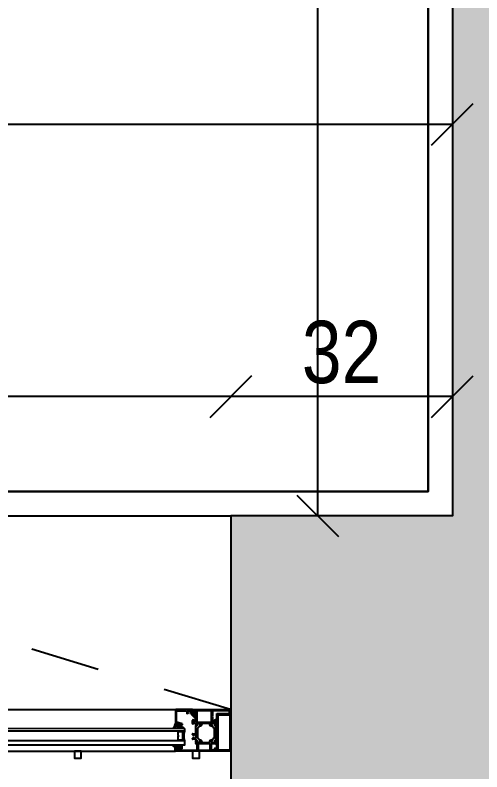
# Model space of a CAD drawing. Header units: metres. Extents: x 493 to 630, y -132 to -15.
# Drawn here: x 541.007 to 541.681, y -92.494 to -91.401 of the extents above; entities that cross this region are included whole.
import ezdxf

# ---------------------------------------------------------------- set-up
doc = ezdxf.new("R2010")
doc.units = ezdxf.units.M
doc.header["$MEASUREMENT"] = 0
doc.header["$PDMODE"] = 3
doc.linetypes.add('HIDDEN2', pattern=[0.1875, 0.125, -0.0625])
for name, color, linetype in [('a_caramida', 2, 'Continuous'), ('a_cote_50', 9, 'Continuous'), ('a_gipscarton', 41, 'Continuous'), ('a_pereti_hasuri', 253, 'Continuous'), ('a_punctat', 40, 'HIDDEN2'), ('a_sticla', 4, 'Continuous'), ('a_tamplarie_ferestre', 6, 'Continuous'), ('a_vederi', 74, 'Continuous'), ('a_vederi subtiri', 124, 'Continuous')]:
    doc.layers.add(name, color=color, linetype=linetype)
doc.layers.add('a_suprafete', color=7, linetype='Continuous', plot=False)
doc.styles.get("Standard").update_dxf_attribs({"font": 'ARIALN.TTF'})
doc.dimstyles.new('50 cote', dxfattribs={"dimtxt": 0.09, "dimasz": 0.06, "dimexe": 0, "dimexo": 0, "dimgap": 0.018, "dimtad": 1, "dimdec": 1, "dimlfac": 100, "dimrnd": 0.5, "dimdsep": 46, "dimtxsty": 'Standard', "dimblk": 'OBLIQUE', "dimcen": 0.00045, "dimclrd": 256, "dimclrt": 4, "dimadec": 1, "dimazin": 0, "dimtfac": 1, "dimtdec": 1, "dimtix": 1, "dimtofl": 0, "dimtmove": 0, "dimatfit": 3, "dimldrblk": 'OBLIQUE', "dimfxl": 0, "dimtolj": 1, "dimtzin": 0, "dimarcsym": 0})

# ---------------------------------------------------------------- blocks, each defined once
blk = doc.blocks.new('_Oblique')
at = {"color": 0, "linetype": 'ByBlock', "lineweight": -2}
blk.add_line((-0.5, -0.5), (0.5, 0.5), dxfattribs=at)
blk = doc.blocks.new('*D595')
at = {"layer": 'a_cote_50', "lineweight": -2, "ltscale": 0.3}
blk.add_line((541.4437, -90.2546), (541.4437, -92.1246), dxfattribs=at)
at = {"layer": 'Defpoints', "color": 0, "ltscale": 0.3}
for p in [(541.6383, -90.2546), (541.4437, -92.1246), (541.6383, -92.1246)]:
    blk.add_point(p, dxfattribs=at)
at = {"layer": 'a_cote_50', "lineweight": -2, "ltscale": 0.3, "xscale": 0.06, "yscale": 0.06, "zscale": 0.06}
for p, rotation in [((541.4437, -90.2546), 90), ((541.4437, -92.1246), 270)]:
    blk.add_blockref('_Oblique', p, dxfattribs=dict(at, rotation=rotation))
at = {"layer": 'a_cote_50', "color": 4, "ltscale": 0.3, "insert": (541.3798, -91.1896), "char_height": 0.09, "attachment_point": 5, "rotation": 90}
blk.add_mtext('\\A1;187', dxfattribs=at)
blk = doc.blocks.new('*D596')
at = {"layer": 'a_cote_50', "lineweight": -2, "ltscale": 0.3}
blk.add_line((541.6383, -91.5592), (539.1183, -91.5592), dxfattribs=at)
at = {"layer": 'Defpoints', "color": 0, "ltscale": 0.3}
for p in [(539.1183, -91.5592), (539.1183, -92.1246), (541.6383, -92.1246)]:
    blk.add_point(p, dxfattribs=at)
at = {"layer": 'a_cote_50', "lineweight": -2, "ltscale": 0.3, "xscale": 0.06, "yscale": 0.06, "zscale": 0.06, "rotation": 180}
blk.add_blockref('_Oblique', (539.1183, -91.5592), dxfattribs=at)
at = {"layer": 'a_cote_50', "lineweight": -2, "ltscale": 0.3, "xscale": 0.06, "yscale": 0.06, "zscale": 0.06}
blk.add_blockref('_Oblique', (541.6383, -91.5592), dxfattribs=at)
at = {"layer": 'a_cote_50', "color": 4, "ltscale": 0.3, "insert": (540.3783, -91.4952), "char_height": 0.09, "attachment_point": 5}
blk.add_mtext('\\A1;252', dxfattribs=at)
blk = doc.blocks.new('*D604')
at = {"layer": 'a_cote_50', "lineweight": -2, "ltscale": 0.3}
blk.add_line((541.6383, -91.9525), (541.3183, -91.9525), dxfattribs=at)
at = {"layer": 'Defpoints', "color": 0, "ltscale": 0.3}
for p in [(541.3183, -91.9525), (541.3183, -92.1246), (541.6383, -92.1246)]:
    blk.add_point(p, dxfattribs=at)
at = {"layer": 'a_cote_50', "lineweight": -2, "ltscale": 0.3, "xscale": 0.06, "yscale": 0.06, "zscale": 0.06, "rotation": 180}
blk.add_blockref('_Oblique', (541.3183, -91.9525), dxfattribs=at)
at = {"layer": 'a_cote_50', "lineweight": -2, "ltscale": 0.3, "xscale": 0.06, "yscale": 0.06, "zscale": 0.06}
blk.add_blockref('_Oblique', (541.6383, -91.9525), dxfattribs=at)
at = {"layer": 'a_cote_50', "color": 4, "ltscale": 0.3, "insert": (541.4783, -91.8886), "char_height": 0.09, "attachment_point": 5}
blk.add_mtext('\\A1;32', dxfattribs=at)
blk = doc.blocks.new('*D605')
at = {"layer": 'a_cote_50', "lineweight": -2, "ltscale": 0.3}
blk.add_line((541.3183, -91.9525), (539.3483, -91.9525), dxfattribs=at)
at = {"layer": 'Defpoints', "color": 0, "ltscale": 0.3}
for p in [(539.3483, -91.9525), (539.3483, -92.1246), (541.3183, -92.1246)]:
    blk.add_point(p, dxfattribs=at)
at = {"layer": 'a_cote_50', "lineweight": -2, "ltscale": 0.3, "xscale": 0.06, "yscale": 0.06, "zscale": 0.06, "rotation": 180}
blk.add_blockref('_Oblique', (539.3483, -91.9525), dxfattribs=at)
at = {"layer": 'a_cote_50', "lineweight": -2, "ltscale": 0.3, "xscale": 0.06, "yscale": 0.06, "zscale": 0.06}
blk.add_blockref('_Oblique', (541.3183, -91.9525), dxfattribs=at)
at = {"layer": 'a_cote_50', "color": 4, "ltscale": 0.3, "char_height": 0.09, "attachment_point": 5}
for s, insert in [('\\A1;197', (540.3333, -91.8886)), ('\\A1;74', (540.3333, -92.0155))]:
    blk.add_mtext(s, dxfattribs=dict(at, insert=insert))
blk = doc.blocks.new('__4FAFA3F2_FC5C_44BB_A64D_ECB77A95FE74_')
at = {"layer": 'a_vederi subtiri'}
for p, q in [((-125.5, 67), (-125.5, 71)), ((-125.5, 61.5), (-125.5, 67)), ((-125, 71), (-125, 67)), ((-125, 66.8), (-125, 70.7)), ((-125, 67), (-125, 66.8)), ((-124.8, 66.3), (-123.5, 64.7)), ((-123.5, 64.7), (-124.8, 66.3)), ((-124.7, 66.8), (-124.7, 70.7)), ((-123.2, 65), (-124.6, 66.5)), ((-124.4, 71.5), (-123.3, 71.5)), ((-124.4, 71.1), (-119, 71.1)), ((-123.3, 71.5), (-123, 71.2)), ((-123, 71.2), (-122.8, 71.5)), ((-122.8, 71.5), (-118.9, 71.5)), ((-118, 71.5), (-114.1, 71.5)), ((-117.9, 71.1), (-112.5, 71.1)), ((-114.1, 71.5), (-113.9, 71.2)), ((-113.9, 71.2), (-113.6, 71.5)), ((-112.3, 66.5), (-113.7, 65)), ((-113.6, 71.5), (-112.5, 71.5)), ((-113.4, 64.7), (-112.1, 66.3)), ((-112.1, 66.3), (-113.4, 64.7)), ((-112.2, 70.7), (-112.2, 66.8)), ((-111.9, 67), (-111.9, 71)), ((-111.9, 70.7), (-111.9, 66.8)), ((-111.9, 66.8), (-111.9, 67)), ((-111.5, 71), (-111.5, 67)), ((-111.5, 67), (-111.5, 61.5)), ((-113.9, 64.9), (-123, 64.9)), ((-123, 64.5), (-113.9, 64.5)), ((-113.9, 64.5), (-123, 64.5))]:
    blk.add_line(p, q, dxfattribs=at)
at = {"layer": 'a_vederi subtiri', "extrusion": (2e-16, 2e-16, -1)}
for centre, radius, start, end in [((125.2, 71), 0.221, 352.3719, 187.6281), ((125.2, 67), 0.221, 172.3719, 7.6281), ((125.2, 67), 0.221, 172.3719, 7.6281), ((124.3, 70.8), 0.708, 356.4406, 85.9313), ((124.2, 66.8), 0.808, 319.638, 0.5172), ((124.2, 66.8), 0.808, 319.638, 0.5172), ((124.3, 70.8), 0.368, 356.4406, 85.9313), ((124.3, 66.8), 0.42, 319.638, 0.5172), ((118.5, 71.7), 0.787, 223.035, 316.965), ((118.5, 71.8), 0.512, 210.7555, 329.2445), ((112.6, 70.8), 0.708, 94.0687, 183.5594), ((112.6, 70.8), 0.368, 94.0687, 183.5594), ((112.6, 66.8), 0.42, 179.4828, 220.362), ((112.7, 66.8), 0.808, 179.4828, 220.362), ((112.7, 66.8), 0.808, 179.4828, 220.362), ((111.7, 71), 0.221, 352.3719, 187.6281), ((111.7, 67), 0.221, 172.3719, 7.6281), ((111.7, 67), 0.221, 172.3719, 7.6281), ((118.5, 44.3), 18.6, 67.8527, 112.1473), ((123, 65.1), 0.618, 270.773, 319.8915), ((123, 65.1), 0.618, 270.773, 319.8915), ((123, 65.2), 0.321, 270.773, 319.8915), ((113.9, 65.2), 0.321, 220.1085, 269.227), ((113.9, 65.1), 0.618, 220.1085, 269.227), ((113.9, 65.1), 0.618, 220.1085, 269.227)]:
    blk.add_arc(centre, radius, start, end, dxfattribs=at)
blk = doc.blocks.new('fvsdv')
at = {"layer": 'a_tamplarie_ferestre', "extrusion": (0, -1.5e-15, -1)}
blk.add_line((616.6615, -334.5287), (616.6374, -334.5287), dxfattribs=at)
at = {"layer": 'a_tamplarie_ferestre', "extrusion": (-2e-16, -2.00063e-16, -1)}
for points in [[(-616.6365, -334.4692), (-616.6365, -334.4732)], [(-616.6938, -334.4715), (-616.6938, -334.4732), (-616.6944, -334.4732), (-616.6955, -334.4721), (-616.6955, -334.4687), (-616.637, -334.4687)], [(-616.637, -334.4737), (-616.6383, -334.4737)], [(-616.6388, -334.4732), (-616.6388, -334.4727), (-616.6378, -334.4727), (-616.6378, -334.471)], [(-616.6388, -334.47), (-616.6428, -334.47)], [(-616.6438, -334.471), (-616.6438, -334.4727), (-616.6428, -334.4727), (-616.6428, -334.4732)], [(-616.6433, -334.4737), (-616.6461, -334.4737)], [(-616.6451, -334.472), (-616.6451, -334.4708)], [(-616.6456, -334.4703), (-616.6615, -334.4703), (-616.6675, -334.4707)], [(-616.6461, -334.4725), (-616.6456, -334.4725)], [(-616.6466, -334.4732), (-616.6466, -334.473)], [(-616.6685, -334.4717), (-616.6685, -334.4788)], [(-616.6699, -334.479), (-616.6699, -334.4708)], [(-616.6704, -334.4703), (-616.6866, -334.4703)], [(-616.6871, -334.4708), (-616.6871, -334.479)], [(-616.6885, -334.4787), (-616.6885, -334.4715)], [(-616.6895, -334.4705), (-616.6928, -334.4705)], [(-616.6617, -334.4864), (-616.6617, -334.4872)], [(-616.6665, -334.4849), (-616.6665, -334.4859), (-616.6622, -334.4859)], [(-616.6624, -334.4882), (-616.6632, -334.4884), (-616.6632, -334.4874), (-616.6655, -334.4874)], [(-616.6665, -334.4798), (-616.6665, -334.4812)], [(-616.6665, -334.4822), (-616.6665, -334.4841)], [(-616.6665, -334.4884), (-616.6665, -334.4914)], [(-616.6667, -334.4815), (-616.6667, -334.4819)], [(-616.6668, -334.4844), (-616.6678, -334.4844)], [(-616.668, -334.4793), (-616.667, -334.4793)], [(-616.6678, -334.4844), (-616.667, -334.4844)], [(-616.6681, -334.4841), (-616.6681, -334.4813)], [(-616.6681, -334.4817), (-616.6681, -334.4841)], [(-616.6682, -334.4812), (-616.6725, -334.4812)], [(-616.6721, -334.4812), (-616.6686, -334.4812)], [(-616.6687, -334.5016), (-616.6687, -334.4883)], [(-616.6692, -334.4875), (-616.6701, -334.487)], [(-616.6866, -334.4795), (-616.6704, -334.4795)], [(-616.6707, -334.4864), (-616.6728, -334.4828)], [(-616.673, -334.4817), (-616.673, -334.4824), (-616.6716, -334.4848)], [(-616.6765, -334.4812), (-616.6853, -334.4812)], [(-616.6902, -334.4848), (-616.6888, -334.4824), (-616.6888, -334.4817)], [(-616.6948, -334.4792), (-616.689, -334.4792)], [(-616.6911, -334.4864), (-616.689, -334.4828)], [(-616.6893, -334.4812), (-616.6936, -334.4812)], [(-616.6897, -334.4812), (-616.6932, -334.4812)], [(-616.6926, -334.4875), (-616.6917, -334.487)], [(-616.6931, -334.5016), (-616.6931, -334.4883)], [(-616.6937, -334.4813), (-616.6937, -334.4841)], [(-616.6937, -334.4817), (-616.6937, -334.4841)], [(-616.694, -334.4844), (-616.6948, -334.4844)], [(-616.694, -334.4844), (-616.695, -334.4844)], [(-616.6951, -334.4819), (-616.6951, -334.4815)], [(-616.6953, -334.4812), (-616.6953, -334.4797)], [(-616.6953, -334.4841), (-616.6953, -334.4822)], [(-616.6953, -334.4849), (-616.6953, -334.505)], [(-616.6617, -334.4926), (-616.6617, -334.4934)], [(-616.6622, -334.4939), (-616.6665, -334.4939), (-616.6665, -334.505)], [(-616.6655, -334.4924), (-616.6632, -334.4924), (-616.6632, -334.4914), (-616.6624, -334.4916)], [(-616.6617, -334.5087), (-616.6617, -334.5132)], [(-616.6662, -334.509), (-616.6632, -334.509), (-616.6632, -334.5082), (-616.6622, -334.5082)], [(-616.6642, -334.5107), (-616.6655, -334.5107)], [(-616.6665, -334.5058), (-616.6665, -334.5077)], [(-616.6667, -334.508), (-616.6667, -334.5084)], [(-616.6678, -334.5055), (-616.6668, -334.5055)], [(-616.667, -334.5055), (-616.6678, -334.5055)], [(-616.668, -334.5266), (-616.668, -334.5109)], [(-616.6681, -334.5058), (-616.6681, -334.5082)], [(-616.6681, -334.5086), (-616.6681, -334.5058)], [(-616.6725, -334.5087), (-616.6682, -334.5087)], [(-616.6685, -334.5104), (-616.6885, -334.5104)], [(-616.6686, -334.5087), (-616.6721, -334.5087)], [(-616.6701, -334.503), (-616.6692, -334.5025)], [(-616.6728, -334.5072), (-616.6707, -334.5035)], [(-616.6716, -334.5051), (-616.673, -334.5075), (-616.673, -334.5082)], [(-616.6718, -334.5049), (-616.6717, -334.5049)], [(-616.6853, -334.5087), (-616.6765, -334.5087)], [(-616.6888, -334.5082), (-616.6888, -334.5075), (-616.6902, -334.5051)], [(-616.689, -334.5072), (-616.6911, -334.5035)], [(-616.689, -334.5109), (-616.689, -334.5266)], [(-616.6936, -334.5087), (-616.6893, -334.5087)], [(-616.6932, -334.5087), (-616.6897, -334.5087)], [(-616.6915, -334.5107), (-616.6928, -334.5107)], [(-616.6917, -334.503), (-616.6926, -334.5025)], [(-616.6937, -334.5058), (-616.6937, -334.5082)], [(-616.6937, -334.5058), (-616.6937, -334.5086)], [(-616.6948, -334.5055), (-616.694, -334.5055)], [(-616.695, -334.5055), (-616.694, -334.5055)], [(-616.6951, -334.5084), (-616.6951, -334.508)], [(-616.6953, -334.5077), (-616.6953, -334.5058)], [(-616.6953, -334.5132), (-616.6953, -334.5087)], [(-616.6627, -334.5142), (-616.6632, -334.5142), (-616.6632, -334.5117)], [(-616.6665, -334.5117), (-616.6665, -334.5187)], [(-616.6665, -334.5197), (-616.6665, -334.5257)], [(-616.6905, -334.5187), (-616.6905, -334.5117)], [(-616.6905, -334.526), (-616.6905, -334.5197)], [(-616.6938, -334.5117), (-616.6938, -334.5142), (-616.6943, -334.5142)], [(-616.6632, -334.5257), (-616.6632, -334.5242), (-616.6626, -334.5242), (-616.6615, -334.5253), (-616.6615, -334.5287), (-616.7166, -334.5287), (-616.7166, -334.5253), (-616.7155, -334.5242), (-616.7149, -334.5242), (-616.7149, -334.526)], [(-616.6655, -334.5267), (-616.6642, -334.5267)], [(-616.6885, -334.5271), (-616.6685, -334.5271)], [(-616.7139, -334.527), (-616.6915, -334.527)]]:
    blk.add_lwpolyline(points, dxfattribs=at)
at = {"layer": 'a_tamplarie_ferestre'}
for points in [[(616.697, -334.5229), (616.717, -334.5229), (616.717, -334.4687), (616.697, -334.4687)], [(616.6985, -334.5214), (616.7155, -334.5214), (616.7155, -334.4702), (616.6985, -334.4702)]]:
    blk.add_lwpolyline(points, close=True, dxfattribs=at)
at = {"layer": 'a_tamplarie_ferestre', "extrusion": (0, -1.5e-15, -1)}
for points in [[(-616.6369, -334.5282), (-616.6369, -334.5092)], [(-616.6374, -334.5087), (-616.6384, -334.5087)], [(-616.6389, -334.5082), (-616.6389, -334.5072)], [(-616.6394, -334.5067), (-616.6404, -334.5067)], [(-616.6466, -334.508), (-616.6406, -334.5102)], [(-616.6409, -334.5072), (-616.6409, -334.508)], [(-616.6416, -334.5084), (-616.6462, -334.5067)], [(-616.6469, -334.5072), (-616.6469, -334.5075)], [(-616.6659, -334.5135), (-616.6659, -334.5146)], [(-616.6663, -334.5153), (-616.6663, -334.5186)], [(-616.655, -334.5232), (-616.6554, -334.5238), (-616.6548, -334.5238), (-616.6548, -334.5262)], [(-616.6553, -334.5267), (-616.6588, -334.5267)], [(-616.6593, -334.5261), (-616.6588, -334.5242)], [(-616.6605, -334.5248), (-616.6612, -334.5274)], [(-616.6644, -334.5238), (-616.6615, -334.5235)], [(-616.6645, -334.5227), (-616.6645, -334.5237)]]:
    blk.add_lwpolyline(points, dxfattribs=at)
for points in [[(-616.6404, -334.5102), (-616.6389, -334.5102, -0.414205), (-616.6384, -334.5107), (-616.6384, -334.5257, -0.426752), (-616.64, -334.5272), (-616.653, -334.5268, -0.401735), (-616.6535, -334.5263), (-616.6535, -334.5234)], [(-616.6592, -334.5227), (-616.6648, -334.5171, -0.198912), (-616.6654, -334.5157), (-616.6654, -334.5135)], [(-616.6661, -334.5187), (-616.6658, -334.5183, -0.49304), (-616.6655, -334.5183), (-616.6625, -334.5213, -0.637079), (-616.6628, -334.5221), (-616.664, -334.5222)]]:
    blk.add_lwpolyline(points, format="xyb", dxfattribs=at)
at = {"layer": 'a_tamplarie_ferestre', "extrusion": (-2e-16, -2.00063e-16, -1)}
for centre, radius, start, end in [((-616.637, -334.4692), 0.0005, 359.9996, 90.0004), ((-616.637, -334.4732), 0.0005, 269.9996, 0.0004), ((-616.6383, -334.4732), 0.0005, 179.9942, 270.0023), ((-616.6433, -334.4732), 0.0005, 270.0056, 359.9944), ((-616.6461, -334.473), 0.0005, 89.9985, 180.0015), ((-616.6461, -334.4732), 0.0005, 179.9984, 270.0016), ((-616.6622, -334.4864), 0.0005, 0.0034, 89.9975), ((-616.6627, -334.4872), 0.001, 285.0628, 359.9548), ((-616.667, -334.4798), 0.0005, 0, 90), ((-616.6668, -334.4841), 0.0003, 270, 0), ((-616.667, -334.4849), 0.0005, 0.0025, 90.0025), ((-616.6678, -334.4841), 0.0003, 180, 270), ((-616.6686, -334.4817), 0.0005, 0.0022, 90.0028), ((-616.6694, -334.4856), 0.0015, 210.0025, 242.0082), ((-616.6717, -334.4849), 0.000138, 264.3774, 30), ((-616.6712, -334.48), 0.005, 197.747, 264.3774), ((-616.6719, -334.4822), 0.001, 98.1841, 212.7295), ((-616.6905, -334.48), 0.005, 275.6226, 342.253), ((-616.69, -334.4849), 0.000138, 150, 275.6226), ((-616.6921, -334.4883), 0.001, 119.9999, 180), ((-616.694, -334.4841), 0.0003, 270, 0), ((-616.694, -334.4841), 0.0003, 270, 0), ((-616.6948, -334.4797), 0.0005, 89.9984, 180.0016), ((-616.695, -334.4841), 0.0003, 180, 270), ((-616.6627, -334.4926), 0.001, 0.0352, 74.9489), ((-616.6622, -334.4934), 0.0005, 270.0017, 359.9974), ((-616.6622, -334.5087), 0.0005, 359.9974, 90.0035), ((-616.667, -334.505), 0.0005, 270.0025, 0.0025), ((-616.6668, -334.5058), 0.0003, 0, 90), ((-616.6678, -334.5058), 0.0003, 90, 180), ((-616.6686, -334.5082), 0.0005, 270.0022, 0.0028), ((-616.6694, -334.5043), 0.0015, 117.9967, 150.0025), ((-616.6717, -334.5051), 0.000139, 335.9397, 86.6132), ((-616.6713, -334.5098), 0.00492, 94.7368, 162.7104), ((-616.6719, -334.5077), 0.001, 147.2755, 261.8209), ((-616.6904, -334.5098), 0.00488, 16.9544, 85.6603), ((-616.69, -334.5051), 0.000137, 85.6603, 209.9999), ((-616.6921, -334.5016), 0.001, 180, 240.0001), ((-616.694, -334.5058), 0.0003, 0, 90), ((-616.694, -334.5058), 0.0003, 0, 90), ((-616.695, -334.5058), 0.0003, 90, 180), ((-616.6627, -334.5132), 0.001, 270.005, 359.995), ((-616.6943, -334.5132), 0.001, 180.002, 269.998)]:
    blk.add_arc(centre, radius, start, end, dxfattribs=at)
at = {"layer": 'a_tamplarie_ferestre'}
for centre, radius, start, end in [((616.6388, -334.471), 0.001, 90.0025, 179.9975), ((616.6428, -334.471), 0.001, 359.9973, 90.001), ((616.6456, -334.4708), 0.0005, 89.9996, 180.0004), ((616.6456, -334.472), 0.0005, 180.0003, 269.9997), ((616.6675, -334.4717), 0.001, 359.9993, 86.7307), ((616.6704, -334.4708), 0.0005, 90, 180), ((616.6866, -334.4708), 0.0005, 0, 90), ((616.6895, -334.4715), 0.001, 90.0011, 179.9989), ((616.6928, -334.4715), 0.001, 359.9982, 90.0018), ((616.6655, -334.4884), 0.001, 359.9985, 90.0019), ((616.6664, -334.4815), 0.000279, 358.8354, 73.5801), ((616.6664, -334.4819), 0.000279, 286.4246, 1.1629), ((616.6678, -334.4841), 0.0003, 269.9975, 359.9975), ((616.668, -334.4788), 0.0005, 270, 0), ((616.6682, -334.4813), 0.00012, 90, 180), ((616.6697, -334.4883), 0.001, 119.3039, 179.9975), ((616.6704, -334.479), 0.0005, 180, 270), ((616.6725, -334.4817), 0.0005, 0, 90), ((616.6765, -334.4817), 0.0005, 90, 162.253), ((616.6853, -334.4817), 0.0005, 17.747, 90), ((616.6866, -334.479), 0.0005, 270, 0), ((616.689, -334.4787), 0.0005, 179.9996, 270.0004), ((616.6898, -334.4822), 0.001, 98.1816, 212.727), ((616.6893, -334.4817), 0.0005, 90, 180), ((616.6924, -334.4856), 0.0015, 210, 242.0057), ((616.6932, -334.4817), 0.0005, 359.9997, 90.0003), ((616.6936, -334.4813), 0.00012, 0, 90), ((616.6948, -334.4849), 0.0005, 359.9997, 90.0003), ((616.6954, -334.4815), 0.000279, 106.4199, 181.1646), ((616.6954, -334.4819), 0.000279, 178.8371, 253.5754), ((616.6655, -334.4914), 0.001, 270.0063, 359.9933), ((616.6374, -334.5092), 0.0005, 90.0012, 179.9991), ((616.6394, -334.5072), 0.0005, 90.0007, 179.9995), ((616.6404, -334.5072), 0.0005, 0.0009, 89.9991), ((616.6404, -334.5097), 0.0005, 270, 290.0103), ((616.6464, -334.5072), 0.0005, 0, 110.0114), ((616.6464, -334.5075), 0.0005, 290.0103, 0), ((616.6642, -334.5117), 0.001, 90.005, 179.995), ((616.6655, -334.5117), 0.001, 0.0034, 89.9966), ((616.6662, -334.5087), 0.0003, 270.0291, 359.9744), ((616.6664, -334.508), 0.000279, 358.8371, 73.5754), ((616.6664, -334.5084), 0.000279, 286.4199, 1.1646), ((616.6678, -334.5058), 0.0003, 359.9975, 89.9975), ((616.6685, -334.5109), 0.0005, 90.0003, 179.9997), ((616.6682, -334.5086), 0.00012, 180, 270.0001), ((616.6697, -334.5016), 0.001, 179.9975, 240.6912), ((616.6725, -334.5082), 0.0005, 269.9985, 0.0006), ((616.6765, -334.5082), 0.0005, 197.2896, 270), ((616.6853, -334.5082), 0.0005, 270, 343.0456), ((616.6885, -334.5109), 0.0005, 0.0003, 89.9997), ((616.6898, -334.5077), 0.001, 147.273, 261.8184), ((616.6893, -334.5082), 0.0005, 179.9994, 270.0015), ((616.6915, -334.5117), 0.001, 89.9982, 180.0018), ((616.6924, -334.5043), 0.0015, 117.9943, 150), ((616.6928, -334.5117), 0.001, 0.0011, 89.9988), ((616.6932, -334.5082), 0.000505, 269.4324, 359.433), ((616.6936, -334.5086), 0.00012, 269.9999, 0), ((616.6948, -334.505), 0.0005, 269.9997, 0.0003), ((616.6954, -334.508), 0.000279, 106.4246, 181.1629), ((616.6954, -334.5084), 0.000279, 178.8354, 253.5801), ((616.664, -334.5227), 0.0005, 0.0002, 85.0002), ((616.6656, -334.5135), 0.00025, 356.4446, 183.5554), ((616.666, -334.5153), 0.000319, 358.9637, 59.2462), ((616.6662, -334.5186), 0.0001, 222.144, 0), ((616.666, -334.5192), 0.000725, 316.3884, 43.6116), ((616.691, -334.5192), 0.000725, 136.3959, 223.6041), ((616.6374, -334.5282), 0.0005, 180.0002, 269.9997), ((616.6543, -334.5236), 0.000809, 25.0969, 171.1806), ((616.6602, -334.5238), 0.0015, 134.9992, 194.9998), ((616.6642, -334.5257), 0.001, 180.0054, 269.995), ((616.6644, -334.5237), 0.0001, 264.9466, 0), ((616.6655, -334.5257), 0.001, 270.0031, 359.9973), ((616.6685, -334.5266), 0.0005, 180.0003, 269.9997), ((616.6885, -334.5266), 0.0005, 270.0003, 359.9997), ((616.6915, -334.526), 0.001, 180.0003, 269.9997), ((616.7139, -334.526), 0.001, 270.0033, 359.9968)]:
    blk.add_arc(centre, radius, start, end, dxfattribs=at)
at = {"layer": 'a_tamplarie_ferestre', "extrusion": (0, -1.5e-15, -1)}
for centre, radius, start, end in [((-616.6384, -334.5082), 0.0005, 179.9998, 270.0002), ((-616.6414, -334.508), 0.0005, 250.0616, 359.9572), ((-616.6664, -334.5146), 0.0005, 300.7538, 0), ((-616.6553, -334.5262), 0.0005, 269.9999, 0.0003), ((-616.6588, -334.5262), 0.0005, 165.0007, 269.9971), ((-616.6615, -334.5245), 0.001, 344.9998, 95.0001), ((-616.6617, -334.5272), 0.0005, 293.2396, 344.9955)]:
    blk.add_arc(centre, radius, start, end, dxfattribs=at)
at = {"layer": 'a_vederi subtiri'}
blk.add_line((616.6508, -334.4977), (616.6508, -334.5017), dxfattribs=at)
at = {"layer": 'a_vederi subtiri', "extrusion": (-2e-16, -3.00063e-16, -1)}
for points in [[(-616.6343, -334.4765), (-616.6332, -334.4767)], [(-616.6332, -334.4775), (-616.6356, -334.4775)], [(-616.6363, -334.4735), (-616.6363, -334.4745)], [(-616.6386, -334.474), (-616.6367, -334.474), (-616.6367, -334.4731)], [(-616.6374, -334.4767), (-616.638, -334.4761)], [(-616.6388, -334.4764), (-616.6388, -334.4771)], [(-616.6401, -334.4709), (-616.639, -334.4719)], [(-616.6396, -334.4727), (-616.6396, -334.474)], [(-616.6396, -334.4772), (-616.6399, -334.4766)], [(-616.6421, -334.4707), (-616.6404, -334.4707)], [(-616.6404, -334.4743), (-616.6404, -334.4724)], [(-616.6406, -334.4766), (-616.6409, -334.4772)], [(-616.6409, -334.4719), (-616.6415, -334.4719)], [(-616.6415, -334.4748), (-616.6409, -334.4748)], [(-616.6416, -334.4772), (-616.6419, -334.4766)], [(-616.642, -334.4724), (-616.642, -334.4743)], [(-616.6434, -334.4719), (-616.6424, -334.4709)], [(-616.6426, -334.4766), (-616.6429, -334.4772)], [(-616.6428, -334.474), (-616.6428, -334.4727)], [(-616.6436, -334.4772), (-616.6439, -334.4766)], [(-616.6459, -334.474), (-616.6438, -334.474)], [(-616.6446, -334.4766), (-616.6449, -334.4773)], [(-616.6456, -334.4773), (-616.6462, -334.4763), (-616.6462, -334.4743)]]:
    blk.add_lwpolyline(points, dxfattribs=at)
at = {"layer": 'a_vederi subtiri'}
for points in [[(616.6355, -334.5023), (616.6355, -334.5018)], [(616.6355, -334.5018), (616.6355, -334.5023)], [(616.6376, -334.5018), (616.6356, -334.5018)], [(616.6361, -334.5061), (616.6365, -334.508)], [(616.6369, -334.5083), (616.6382, -334.508)], [(616.6385, -334.5076), (616.6384, -334.5068)], [(616.6427, -334.5053), (616.6386, -334.5053)], [(616.6386, -334.5053), (616.6427, -334.5053)], [(616.6387, -334.5064), (616.6409, -334.5064)], [(616.6412, -334.5066), (616.6415, -334.5076)], [(616.6418, -334.5078), (616.6421, -334.5078)], [(616.6454, -334.5036), (616.6433, -334.5051)], [(616.6433, -334.5051), (616.6454, -334.5036)]]:
    blk.add_lwpolyline(points, dxfattribs=at)
at = {"layer": 'a_vederi subtiri', "extrusion": (-2e-16, -3.00063e-16, -1)}
for centre, radius, start, end in [((-616.6332, -334.4771), 0.000426, 270.2037, 90.8728), ((-616.6356, -334.4751), 0.0024, 222.6735, 270), ((-616.6367, -334.4735), 0.000399, 359.9047, 90.0953), ((-616.6392, -334.4771), 0.0004, 200.9654, 0), ((-616.6392, -334.4721), 0.0003, 260.2604, 44.8904), ((-616.6404, -334.4712), 0.0005, 45.0001, 90), ((-616.6412, -334.4771), 0.0004, 200.9654, 339.0346), ((-616.6421, -334.4712), 0.0005, 90, 134.9999), ((-616.6432, -334.4771), 0.0004, 200.9654, 339.0346), ((-616.6432, -334.4721), 0.0003, 135.1113, 279.738), ((-616.6452, -334.4771), 0.0004, 213.1748, 339.0346), ((-616.6459, -334.4743), 0.000299, 89.7696, 180.2304)]:
    blk.add_arc(centre, radius, start, end, dxfattribs=at)
at = {"layer": 'a_vederi subtiri'}
for centre, radius, start, end in [((616.634, -334.4743), 0.00225, 276.7217, 355.4011), ((616.6383, -334.4764), 0.0005, 0.0578, 137.9621), ((616.6391, -334.474), 0.0005, 180.0566, 359.9434), ((616.6393, -334.4727), 0.0003, 0, 99.7396), ((616.6402, -334.4767), 0.0004, 20.9654, 159.0346), ((616.6409, -334.4724), 0.0005, 90.0205, 179.9795), ((616.6409, -334.4743), 0.0005, 180.0163, 269.9837), ((616.6415, -334.4724), 0.0005, 0.0196, 89.9804), ((616.6415, -334.4743), 0.0005, 269.9997, 0.0003), ((616.6422, -334.4767), 0.0004, 20.9654, 159.0346), ((616.6431, -334.4727), 0.0003, 80.262, 180), ((616.6433, -334.474), 0.0005, 180.0566, 359.9434), ((616.6442, -334.4767), 0.0004, 20.9654, 159.0346), ((616.6311, -334.5072), 0.00508, 12.8519, 43.5587), ((616.6365, -334.5022), 0.001, 182.725, 242.2797), ((616.6342, -334.5066), 0.004, 29.3287, 62.2797), ((616.6386, -334.5043), 0.001, 201.3965, 270), ((616.6387, -334.5067), 0.0003, 90, 187.2077), ((616.6409, -334.5067), 0.0003, 19.9998, 90), ((616.642, -334.5041), 0.000476, 197.9161, 321.4315), ((616.6427, -334.5043), 0.001, 270, 307.0155), ((616.6555, -334.5177), 0.0163, 116.7394, 136.4489), ((616.649, -334.5085), 0.0061, 93.3975, 126.3032)]:
    blk.add_arc(centre, radius, start, end, dxfattribs=at)
at = {"layer": 'a_vederi subtiri', "extrusion": (3.62955e-27, -6.27398e-20, -1)}
for centre, radius, start, end in [((-616.6356, -334.5029), 0.00116, 315.5693, 85.4684), ((-616.6356, -334.5029), 0.00116, 85.4684, 88.2477), ((-616.6365, -334.5022), 0.001, 297.7203, 357.275), ((-616.6342, -334.5066), 0.004, 117.7203, 150.6713), ((-616.6368, -334.508), 0.0003, 257.6435, 347.2348), ((-616.6376, -334.5048), 0.003, 89.9831, 102.0138), ((-616.6386, -334.5043), 0.001, 270, 338.6035), ((-616.6382, -334.5077), 0.0003, 171.882, 259.0059), ((-616.6378, -334.5059), 0.00413, 96.3569, 155.8835), ((-616.6418, -334.5075), 0.0003, 270, 340.0126), ((-616.6421, -334.5075), 0.0003, 230.9918, 270), ((-616.6328, -334.4961), 0.015, 223.7719, 230.9918), ((-616.6479, -334.5088), 0.00699, 38.5685, 90.3326), ((-616.6427, -334.5043), 0.001, 232.9845, 270), ((-616.649, -334.5085), 0.0061, 53.6968, 86.6025), ((-616.6479, -334.5025), 0.000698, 89.6025, 173.5475), ((-616.6479, -334.5025), 0.000698, 173.5475, 253.0588)]:
    blk.add_arc(centre, radius, start, end, dxfattribs=at)
at = {"xscale": -0.001000000000008328, "yscale": 0.001000000000008328, "zscale": 0.001000000000008328, "rotation": 90}
blk.add_blockref('__4FAFA3F2_FC5C_44BB_A64D_ECB77A95FE74_', (616.7123, -334.6092), dxfattribs=at)
blk = doc.blocks.new('tampalrie subsol')
at = {"layer": 'a_punctat', "ltscale": 0.5}
blk.add_line((541.318, -92.4046), (540.3756, -92.1183), dxfattribs=at)
at = {"layer": 'a_sticla'}
blk.add_lwpolyline([(541.2521, -92.4356), (540.3645, -92.4355), (540.3645, -92.4315), (541.2521, -92.4316)], dxfattribs=at)
blk.add_lwpolyline([(541.2521, -92.4496), (540.3645, -92.4495), (540.3645, -92.4555), (541.2521, -92.4556)], close=True, dxfattribs=at)
at = {"layer": 'a_vederi subtiri'}
blk.add_line((540.3784, -92.4645), (541.2383, -92.4646), dxfattribs=at)
blk.add_lwpolyline([(540.3779, -92.4045), (541.2387, -92.4046)], dxfattribs=at)
at = {"layer": 'a_gipscarton', "xscale": -0.999999999999999, "rotation": 180.0033459392064}
blk.add_blockref('fvsdv', (-75.3791, -426.9693), dxfattribs=at)

msp = doc.modelspace()

# ---------------------------------------------------------------- hatches: boundary and pattern name
at = {"layer": 'a_pereti_hasuri', "ltscale": 0.3}
h = msp.add_hatch(dxfattribs=at)
h.set_pattern_fill('ANSI33', color=256, scale=0.25, style=0)
h.set_pattern_definition([(45, (-4876.954644, 8292.469365), (-0.04419417382, 0.04419417382), []), (45, (-4876.91045, 8292.469365), (-0.04419417382, 0.04419417382), [0.03125, -0.015625])])
h.paths.add_polyline_path([(529.2933, -92.7946), (529.2931, -92.1396), (529.5881, -92.1396), (529.5881, -91.7296), (529.7331, -91.7296), (529.7331, -91.5296), (529.8581, -91.5296), (529.9783, -91.5296), (529.9783, -91.6796), (530.1283, -91.6796), (530.1283, -92.0996), (530.3333, -92.0996), (530.3333, -92.7946)])
h.paths.add_polyline_path([(533.3383, -92.7946), (533.3383, -92.1196), (533.1133, -92.1196), (533.1133, -91.6996), (532.6683, -91.6996), (532.6683, -92.0996), (532.3033, -92.0996), (532.3033, -92.7946)])
h.paths.add_polyline_path([(536.3683, -92.7946), (536.3683, -92.1446), (536.1083, -92.1446), (536.1083, -91.6996), (535.6533, -91.6996), (535.6533, -92.0396), (535.4933, -92.0396), (535.4933, -92.1196), (535.3083, -92.1196), (535.3083, -92.7946)])
h.paths.add_polyline_path([(539.3483, -92.7946), (539.3483, -92.1246), (539.1183, -92.1246), (539.1183, -91.6946), (538.6683, -91.6946), (538.6683, -92.1446), (538.3283, -92.1446), (538.3283, -92.7946)])
h.paths.add_polyline_path([(541.6383, -90.2546), (541.6383, -92.1246), (541.3183, -92.1246), (541.3183, -92.7946), (542.3933, -92.7946), (542.3933, -91.8694), (541.7233, -91.8694), (541.7233, -90.2546)])

# ---------------------------------------------------------------- linework, layer by layer
at = {"layer": 'a_caramida', "ltscale": 0.3}
msp.add_lwpolyline([(541.6383, -90.2546), (541.6383, -92.1246), (541.3183, -92.1246), (541.3183, -92.7946), (542.3933, -92.7946), (542.3933, -91.8694), (541.7233, -91.8694), (541.7233, -90.2546)], close=True, dxfattribs=at)
at = {"layer": 'a_cote_50', "ltscale": 0.3}
for points in [[(541.1025, -92.4646), (541.0925, -92.4646), (541.0925, -92.4746), (541.1025, -92.4746)], [(541.273, -92.4646), (541.263, -92.4646), (541.263, -92.4746), (541.273, -92.4746)]]:
    msp.add_lwpolyline(points, close=True, dxfattribs=at)
at = {"layer": 'a_suprafete', "ltscale": 0.3}
msp.add_lwpolyline([(539.1533, -92.0896), (541.6033, -92.0896), (541.6033, -86.9899), (547.4433, -86.9897), (547.4433, -84.3646), (545.1183, -84.3646), (545.1183, -84.6246), (544.5683, -84.6246), (544.5683, -84.3546), (542.1183, -84.3546), (542.1183, -84.5946), (541.5533, -84.5946), (541.5533, -84.3446), (539.2733, -84.3446), (539.2733, -89.7196), (532.3083, -89.7196)], dxfattribs=at)
at = {"layer": 'a_vederi', "ltscale": 0.3}
msp.add_lwpolyline([(541.6383, -90.2546), (541.6033, -90.2546), (541.6033, -92.0896), (539.1533, -92.0896), (539.1533, -91.6596), (538.6333, -91.6596), (538.6333, -92.1096), (538.1003, -92.1096), (538.1003, -92.1446)], dxfattribs=at)
msp.add_lwpolyline([(539.3483, -92.1246), (541.3183, -92.1246), (541.3183, -92.7946), (539.3483, -92.7946)], close=True, dxfattribs=at)

# ---------------------------------------------------------------- block references
at = {"layer": 'a_tamplarie_ferestre'}
msp.add_blockref('tampalrie subsol', (0, 0), dxfattribs=at)

# ---------------------------------------------------------------- dimensions: what is measured, and where the dimension line sits
at = {"layer": 'a_cote_50', "ltscale": 0.3}
dim = msp.add_linear_dim(base=(541.4437, -92.1246), p1=(541.6383, -90.2546), p2=(541.6383, -92.1246), angle=90, dimstyle='50 cote', override={"dimtmove": 1}, dxfattribs=at)
dim.commit()
dim.dimension.update_dxf_attribs({"geometry": '*D595', "text_midpoint": (541.3798, -91.1896)})
for base, p2, picture, middle in [((539.1183, -91.5592), (539.1183, -92.1246), '*D596', (540.3783, -91.4952)), ((541.3183, -91.9525), (541.3183, -92.1246), '*D604', (541.4783, -91.8886))]:
    dim = msp.add_linear_dim(base=base, p1=(541.6383, -92.1246), p2=p2, dimstyle='50 cote', dxfattribs=at)
    dim.commit()
    dim.dimension.update_dxf_attribs({"geometry": picture, "text_midpoint": middle})
dim = msp.add_linear_dim(base=(539.3483, -91.9525), p1=(541.3183, -92.1246), p2=(539.3483, -92.1246), text='<>\\X74', dimstyle='50 cote', override={"dimtmove": 1}, dxfattribs=at)
dim.commit()
dim.dimension.update_dxf_attribs({"geometry": '*D605', "text_midpoint": (540.3333, -91.9525)})

doc.saveas('drawing.dxf')
